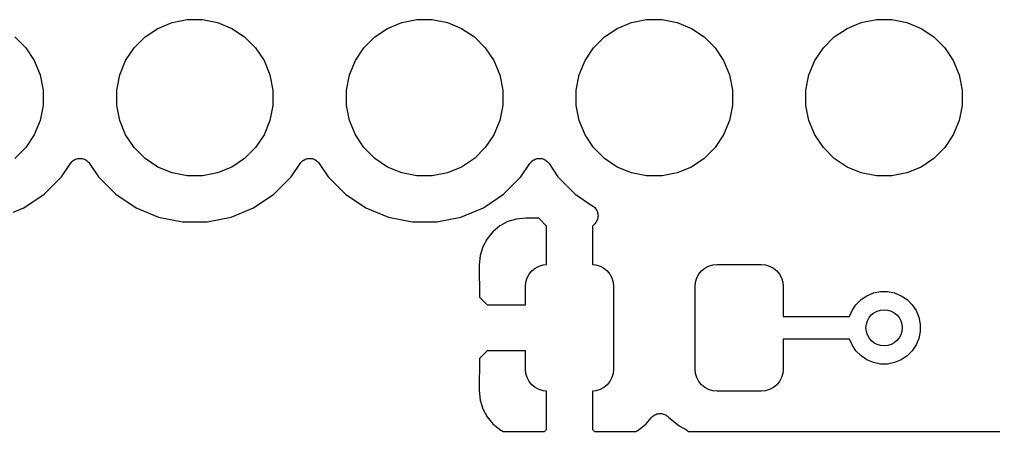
# Model space of a CAD drawing. Extents: x 4.65 to 8.46, y -5.31 to -3.29.
# Drawn here: x 7.5237 to 7.9476, y -3.4951 to -3.316 of the extents above; entities that cross this region are included whole.
import ezdxf

# ---------------------------------------------------------------- set-up
doc = ezdxf.new("R2010")
doc.units = 0
doc.header["$MEASUREMENT"] = 0
doc.layers.add('BLACK', color=7, linetype='CONTINUOUS')

msp = doc.modelspace()

# ---------------------------------------------------------------- linework, layer by layer
at = {"layer": 'BLACK', "linetype": 'CONTINUOUS'}
for p, q in [((7.58389, -3.31987), (7.59008, -3.31731)), ((7.59008, -3.31731), (7.59665, -3.316)), ((7.59665, -3.316), (7.60335, -3.316)), ((7.60335, -3.316), (7.60992, -3.31731)), ((7.60992, -3.31731), (7.61611, -3.31987)), ((7.68389, -3.31987), (7.69008, -3.31731)), ((7.69008, -3.31731), (7.69665, -3.316)), ((7.69665, -3.316), (7.70335, -3.316)), ((7.70335, -3.316), (7.70992, -3.31731)), ((7.70992, -3.31731), (7.71611, -3.31987)), ((7.78389, -3.31987), (7.79008, -3.31731)), ((7.79008, -3.31731), (7.79665, -3.316)), ((7.79665, -3.316), (7.80335, -3.316)), ((7.80335, -3.316), (7.80992, -3.31731)), ((7.80992, -3.31731), (7.81611, -3.31987)), ((7.88389, -3.31987), (7.89008, -3.31731)), ((7.89008, -3.31731), (7.89665, -3.316)), ((7.89665, -3.316), (7.90335, -3.316)), ((7.90335, -3.316), (7.90992, -3.31731)), ((7.90992, -3.31731), (7.91611, -3.31987)), ((7.52167, -3.32359), (7.52641, -3.32833)), ((7.57359, -3.32833), (7.57833, -3.32359)), ((7.57833, -3.32359), (7.58389, -3.31987)), ((7.61611, -3.31987), (7.62167, -3.32359)), ((7.62167, -3.32359), (7.62641, -3.32833)), ((7.67359, -3.32833), (7.67833, -3.32359)), ((7.67833, -3.32359), (7.68389, -3.31987)), ((7.71611, -3.31987), (7.72167, -3.32359)), ((7.72167, -3.32359), (7.72641, -3.32833)), ((7.77359, -3.32833), (7.77833, -3.32359)), ((7.77833, -3.32359), (7.78389, -3.31987)), ((7.81611, -3.31987), (7.82167, -3.32359)), ((7.82167, -3.32359), (7.82641, -3.32833)), ((7.87359, -3.32833), (7.87833, -3.32359)), ((7.87833, -3.32359), (7.88389, -3.31987)), ((7.91611, -3.31987), (7.92167, -3.32359)), ((7.92167, -3.32359), (7.92641, -3.32833)), ((7.52641, -3.32833), (7.53013, -3.33389)), ((7.56987, -3.33389), (7.57359, -3.32833)), ((7.62641, -3.32833), (7.63013, -3.33389)), ((7.66987, -3.33389), (7.67359, -3.32833)), ((7.72641, -3.32833), (7.73013, -3.33389)), ((7.76987, -3.33389), (7.77359, -3.32833)), ((7.82641, -3.32833), (7.83013, -3.33389)), ((7.86987, -3.33389), (7.87359, -3.32833)), ((7.92641, -3.32833), (7.93013, -3.33389)), ((7.53013, -3.33389), (7.53269, -3.34008)), ((7.56731, -3.34008), (7.56987, -3.33389)), ((7.63013, -3.33389), (7.63269, -3.34008)), ((7.66731, -3.34008), (7.66987, -3.33389)), ((7.73013, -3.33389), (7.73269, -3.34008)), ((7.76731, -3.34008), (7.76987, -3.33389)), ((7.83013, -3.33389), (7.83269, -3.34008)), ((7.86731, -3.34008), (7.86987, -3.33389)), ((7.93013, -3.33389), (7.93269, -3.34008)), ((7.53269, -3.34008), (7.534, -3.34665)), ((7.566, -3.34665), (7.56731, -3.34008)), ((7.63269, -3.34008), (7.634, -3.34665)), ((7.666, -3.34665), (7.66731, -3.34008)), ((7.73269, -3.34008), (7.734, -3.34665)), ((7.766, -3.34665), (7.76731, -3.34008)), ((7.83269, -3.34008), (7.834, -3.34665)), ((7.866, -3.34665), (7.86731, -3.34008)), ((7.93269, -3.34008), (7.934, -3.34665)), ((7.534, -3.34665), (7.534, -3.35335)), ((7.566, -3.35335), (7.566, -3.34665)), ((7.634, -3.34665), (7.634, -3.35335)), ((7.666, -3.35335), (7.666, -3.34665)), ((7.734, -3.34665), (7.734, -3.35335)), ((7.766, -3.35335), (7.766, -3.34665)), ((7.834, -3.34665), (7.834, -3.35335)), ((7.866, -3.35335), (7.866, -3.34665)), ((7.934, -3.34665), (7.934, -3.35335)), ((7.534, -3.35335), (7.53269, -3.35992)), ((7.56731, -3.35992), (7.566, -3.35335)), ((7.634, -3.35335), (7.63269, -3.35992)), ((7.66731, -3.35992), (7.666, -3.35335)), ((7.734, -3.35335), (7.73269, -3.35992)), ((7.76731, -3.35992), (7.766, -3.35335)), ((7.834, -3.35335), (7.83269, -3.35992)), ((7.86731, -3.35992), (7.866, -3.35335)), ((7.934, -3.35335), (7.93269, -3.35992)), ((7.53269, -3.35992), (7.53013, -3.36611)), ((7.56987, -3.36611), (7.56731, -3.35992)), ((7.63269, -3.35992), (7.63013, -3.36611)), ((7.66987, -3.36611), (7.66731, -3.35992)), ((7.73269, -3.35992), (7.73013, -3.36611)), ((7.76987, -3.36611), (7.76731, -3.35992)), ((7.83269, -3.35992), (7.83013, -3.36611)), ((7.86987, -3.36611), (7.86731, -3.35992)), ((7.93269, -3.35992), (7.93013, -3.36611)), ((7.53013, -3.36611), (7.52641, -3.37167)), ((7.57359, -3.37167), (7.56987, -3.36611)), ((7.63013, -3.36611), (7.62641, -3.37167)), ((7.67359, -3.37167), (7.66987, -3.36611)), ((7.73013, -3.36611), (7.72641, -3.37167)), ((7.77359, -3.37167), (7.76987, -3.36611)), ((7.83013, -3.36611), (7.82641, -3.37167)), ((7.87359, -3.37167), (7.86987, -3.36611)), ((7.93013, -3.36611), (7.92641, -3.37167)), ((7.52641, -3.37167), (7.52167, -3.37641)), ((7.57833, -3.37641), (7.57359, -3.37167)), ((7.62641, -3.37167), (7.62167, -3.37641)), ((7.67833, -3.37641), (7.67359, -3.37167)), ((7.72641, -3.37167), (7.72167, -3.37641)), ((7.77833, -3.37641), (7.77359, -3.37167)), ((7.82641, -3.37167), (7.82167, -3.37641)), ((7.87833, -3.37641), (7.87359, -3.37167)), ((7.92641, -3.37167), (7.92167, -3.37641)), ((7.54194, -3.38442), (7.54584, -3.37859)), ((7.54584, -3.37859), (7.54587, -3.37855)), ((7.54587, -3.37855), (7.54588, -3.37853)), ((7.54587, -3.37855), (7.54587, -3.37855)), ((7.54587, -3.37855), (7.54587, -3.37855)), ((7.54588, -3.37853), (7.54619, -3.37816)), ((7.54619, -3.37816), (7.54649, -3.3778)), ((7.54649, -3.3778), (7.5465, -3.3778)), ((7.5465, -3.3778), (7.54651, -3.37779)), ((7.54651, -3.37779), (7.54689, -3.37749)), ((7.54689, -3.37749), (7.54725, -3.37719)), ((7.54725, -3.37719), (7.54726, -3.37718)), ((7.54726, -3.37718), (7.54727, -3.37718)), ((7.54727, -3.37718), (7.54769, -3.37696)), ((7.54769, -3.37696), (7.54811, -3.37674)), ((7.54811, -3.37674), (7.54813, -3.37673)), ((7.54813, -3.37673), (7.54814, -3.37673)), ((7.54814, -3.37673), (7.54859, -3.3766)), ((7.54859, -3.3766), (7.54905, -3.37646)), ((7.54905, -3.37646), (7.54906, -3.37646)), ((7.54906, -3.37646), (7.54908, -3.37645)), ((7.54908, -3.37645), (7.54955, -3.37641)), ((7.54955, -3.37641), (7.55002, -3.37637)), ((7.55002, -3.37637), (7.55003, -3.37637)), ((7.55003, -3.37637), (7.55005, -3.37637)), ((7.55005, -3.37637), (7.55052, -3.37642)), ((7.55052, -3.37642), (7.55099, -3.37647)), ((7.55099, -3.37647), (7.55101, -3.37647)), ((7.55101, -3.37647), (7.55102, -3.37647)), ((7.55102, -3.37647), (7.55147, -3.37661)), ((7.55147, -3.37661), (7.55193, -3.37675)), ((7.55193, -3.37675), (7.55194, -3.37676)), ((7.55194, -3.37676), (7.55195, -3.37676)), ((7.55195, -3.37676), (7.55237, -3.37699)), ((7.55237, -3.37699), (7.55279, -3.37721)), ((7.55279, -3.37721), (7.5528, -3.37722)), ((7.5528, -3.37722), (7.55281, -3.37723)), ((7.55281, -3.37723), (7.55317, -3.37753)), ((7.55317, -3.37753), (7.55354, -3.37783)), ((7.55354, -3.37783), (7.55355, -3.37784)), ((7.55355, -3.37784), (7.55356, -3.37785)), ((7.55356, -3.37785), (7.55386, -3.37822)), ((7.55386, -3.37822), (7.55416, -3.37859)), ((7.55416, -3.37859), (7.55806, -3.38442)), ((7.58389, -3.38013), (7.57833, -3.37641)), ((7.62167, -3.37641), (7.61611, -3.38013)), ((7.64194, -3.38442), (7.64584, -3.37859)), ((7.64584, -3.37859), (7.64587, -3.37855)), ((7.64587, -3.37855), (7.64588, -3.37853)), ((7.64587, -3.37855), (7.64587, -3.37855)), ((7.64587, -3.37855), (7.64587, -3.37855)), ((7.64588, -3.37853), (7.64619, -3.37816)), ((7.64619, -3.37816), (7.64649, -3.3778)), ((7.64649, -3.3778), (7.6465, -3.3778)), ((7.6465, -3.3778), (7.64651, -3.37779)), ((7.64651, -3.37779), (7.64689, -3.37749)), ((7.64689, -3.37749), (7.64725, -3.37719)), ((7.64725, -3.37719), (7.64726, -3.37718)), ((7.64726, -3.37718), (7.64727, -3.37718)), ((7.64727, -3.37718), (7.64769, -3.37696)), ((7.64769, -3.37696), (7.64811, -3.37674)), ((7.64811, -3.37674), (7.64813, -3.37673)), ((7.64813, -3.37673), (7.64814, -3.37673)), ((7.64814, -3.37673), (7.64859, -3.3766)), ((7.64859, -3.3766), (7.64905, -3.37646)), ((7.64905, -3.37646), (7.64906, -3.37646)), ((7.64906, -3.37646), (7.64908, -3.37645)), ((7.64908, -3.37645), (7.64955, -3.37641)), ((7.64955, -3.37641), (7.65002, -3.37637)), ((7.65002, -3.37637), (7.65003, -3.37637)), ((7.65003, -3.37637), (7.65005, -3.37637)), ((7.65005, -3.37637), (7.65052, -3.37642)), ((7.65052, -3.37642), (7.65099, -3.37647)), ((7.65099, -3.37647), (7.65101, -3.37647)), ((7.65101, -3.37647), (7.65102, -3.37647)), ((7.65102, -3.37647), (7.65147, -3.37661)), ((7.65147, -3.37661), (7.65193, -3.37675)), ((7.65193, -3.37675), (7.65194, -3.37676)), ((7.65194, -3.37676), (7.65195, -3.37676)), ((7.65195, -3.37676), (7.65237, -3.37699)), ((7.65237, -3.37699), (7.65279, -3.37721)), ((7.65279, -3.37721), (7.6528, -3.37722)), ((7.6528, -3.37722), (7.65281, -3.37723)), ((7.65281, -3.37723), (7.65317, -3.37753)), ((7.65317, -3.37753), (7.65354, -3.37783)), ((7.65354, -3.37783), (7.65355, -3.37784)), ((7.65355, -3.37784), (7.65356, -3.37785)), ((7.65356, -3.37785), (7.65386, -3.37822)), ((7.65386, -3.37822), (7.65416, -3.37859)), ((7.65416, -3.37859), (7.65806, -3.38442)), ((7.68389, -3.38013), (7.67833, -3.37641)), ((7.72167, -3.37641), (7.71611, -3.38013)), ((7.74194, -3.38442), (7.74584, -3.37859)), ((7.74584, -3.37859), (7.74587, -3.37855)), ((7.74587, -3.37855), (7.74588, -3.37853)), ((7.74587, -3.37855), (7.74587, -3.37855)), ((7.74587, -3.37855), (7.74587, -3.37855)), ((7.74588, -3.37853), (7.74619, -3.37816)), ((7.74619, -3.37816), (7.74649, -3.3778)), ((7.74649, -3.3778), (7.7465, -3.3778)), ((7.7465, -3.3778), (7.74651, -3.37779)), ((7.74651, -3.37779), (7.74689, -3.37749)), ((7.74689, -3.37749), (7.74725, -3.37719)), ((7.74725, -3.37719), (7.74726, -3.37718)), ((7.74726, -3.37718), (7.74727, -3.37718)), ((7.74727, -3.37718), (7.74769, -3.37696)), ((7.74769, -3.37696), (7.74811, -3.37674)), ((7.74811, -3.37674), (7.74813, -3.37673)), ((7.74813, -3.37673), (7.74814, -3.37673)), ((7.74814, -3.37673), (7.74859, -3.3766)), ((7.74859, -3.3766), (7.74905, -3.37646)), ((7.74905, -3.37646), (7.74906, -3.37646)), ((7.74906, -3.37646), (7.74908, -3.37645)), ((7.74908, -3.37645), (7.74955, -3.37641)), ((7.74955, -3.37641), (7.75002, -3.37637)), ((7.75002, -3.37637), (7.75003, -3.37637)), ((7.75003, -3.37637), (7.75005, -3.37637)), ((7.75005, -3.37637), (7.75052, -3.37642)), ((7.75052, -3.37642), (7.75099, -3.37647)), ((7.75099, -3.37647), (7.75101, -3.37647)), ((7.75101, -3.37647), (7.75102, -3.37647)), ((7.75102, -3.37647), (7.75147, -3.37661)), ((7.75147, -3.37661), (7.75193, -3.37675)), ((7.75193, -3.37675), (7.75194, -3.37676)), ((7.75194, -3.37676), (7.75195, -3.37676)), ((7.75195, -3.37676), (7.75237, -3.37699)), ((7.75237, -3.37699), (7.75279, -3.37721)), ((7.75279, -3.37721), (7.7528, -3.37722)), ((7.7528, -3.37722), (7.75281, -3.37723)), ((7.75281, -3.37723), (7.75317, -3.37753)), ((7.75317, -3.37753), (7.75354, -3.37783)), ((7.75354, -3.37783), (7.75355, -3.37784)), ((7.75355, -3.37784), (7.75356, -3.37785)), ((7.75356, -3.37785), (7.75386, -3.37822)), ((7.75386, -3.37822), (7.75416, -3.37859)), ((7.75416, -3.37859), (7.75806, -3.38442)), ((7.78389, -3.38013), (7.77833, -3.37641)), ((7.82167, -3.37641), (7.81611, -3.38013)), ((7.88389, -3.38013), (7.87833, -3.37641)), ((7.92167, -3.37641), (7.91611, -3.38013)), ((7.59008, -3.38269), (7.58389, -3.38013)), ((7.59665, -3.384), (7.59008, -3.38269)), ((7.60992, -3.38269), (7.60335, -3.384)), ((7.61611, -3.38013), (7.60992, -3.38269)), ((7.69008, -3.38269), (7.68389, -3.38013)), ((7.69665, -3.384), (7.69008, -3.38269)), ((7.70992, -3.38269), (7.70335, -3.384)), ((7.71611, -3.38013), (7.70992, -3.38269)), ((7.79008, -3.38269), (7.78389, -3.38013)), ((7.79665, -3.384), (7.79008, -3.38269)), ((7.80992, -3.38269), (7.80335, -3.384)), ((7.81611, -3.38013), (7.80992, -3.38269)), ((7.89008, -3.38269), (7.88389, -3.38013)), ((7.89665, -3.384), (7.89008, -3.38269)), ((7.90992, -3.38269), (7.90335, -3.384)), ((7.91611, -3.38013), (7.90992, -3.38269)), ((7.53442, -3.39194), (7.54194, -3.38442)), ((7.55806, -3.38442), (7.56558, -3.39194)), ((7.60335, -3.384), (7.59665, -3.384)), ((7.63442, -3.39194), (7.64194, -3.38442)), ((7.65806, -3.38442), (7.66558, -3.39194)), ((7.70335, -3.384), (7.69665, -3.384)), ((7.73442, -3.39194), (7.74194, -3.38442)), ((7.75806, -3.38442), (7.76558, -3.39194)), ((7.80335, -3.384), (7.79665, -3.384)), ((7.90335, -3.384), (7.89665, -3.384)), ((7.52558, -3.39785), (7.53442, -3.39194)), ((7.56558, -3.39194), (7.57442, -3.39785)), ((7.62558, -3.39785), (7.63442, -3.39194)), ((7.66558, -3.39194), (7.67442, -3.39785)), ((7.72558, -3.39785), (7.73442, -3.39194)), ((7.76558, -3.39194), (7.7733, -3.3971)), ((7.51575, -3.40192), (7.52558, -3.39785)), ((7.57442, -3.39785), (7.58425, -3.40192)), ((7.61575, -3.40192), (7.62558, -3.39785)), ((7.67442, -3.39785), (7.68425, -3.40192)), ((7.71575, -3.40192), (7.72558, -3.39785)), ((7.7733, -3.3971), (7.77333, -3.39713)), ((7.77333, -3.39713), (7.77333, -3.39713)), ((7.77333, -3.39713), (7.77333, -3.39713)), ((7.77333, -3.39713), (7.77336, -3.39714)), ((7.77336, -3.39714), (7.77372, -3.39745)), ((7.77372, -3.39745), (7.77408, -3.39775)), ((7.77408, -3.39775), (7.77409, -3.39776)), ((7.77409, -3.39776), (7.7741, -3.39777)), ((7.7741, -3.39777), (7.7744, -3.39814)), ((7.7744, -3.39814), (7.77469, -3.39851)), ((7.77469, -3.39851), (7.7747, -3.39852)), ((7.7747, -3.39852), (7.77471, -3.39853)), ((7.77471, -3.39853), (7.77493, -3.39895)), ((7.77493, -3.39895), (7.77515, -3.39937)), ((7.77515, -3.39937), (7.77515, -3.39939)), ((7.77515, -3.39939), (7.77516, -3.3994)), ((7.77516, -3.3994), (7.77529, -3.39985)), ((7.77529, -3.39985), (7.77543, -3.40031)), ((7.58425, -3.40192), (7.59468, -3.404)), ((7.59468, -3.404), (7.60532, -3.404)), ((7.60532, -3.404), (7.61575, -3.40192)), ((7.68425, -3.40192), (7.69468, -3.404)), ((7.69468, -3.404), (7.70532, -3.404)), ((7.70532, -3.404), (7.71575, -3.40192)), ((7.73621, -3.40387), (7.73273, -3.40573)), ((7.73998, -3.40273), (7.73621, -3.40387)), ((7.74411, -3.40232), (7.73998, -3.40273)), ((7.74974, -3.40241), (7.74411, -3.40232)), ((7.75309, -3.40576), (7.74974, -3.40241)), ((7.77466, -3.40407), (7.77436, -3.40443)), ((7.77467, -3.40405), (7.77466, -3.40407)), ((7.77468, -3.40404), (7.77467, -3.40405)), ((7.7749, -3.40362), (7.77468, -3.40404)), ((7.77512, -3.40321), (7.7749, -3.40362)), ((7.77513, -3.4032), (7.77512, -3.40321)), ((7.77514, -3.40318), (7.77513, -3.4032)), ((7.77528, -3.40272), (7.77514, -3.40318)), ((7.77542, -3.40228), (7.77528, -3.40272)), ((7.77547, -3.40177), (7.77542, -3.40225)), ((7.77542, -3.40225), (7.77542, -3.40226)), ((7.77542, -3.40226), (7.77542, -3.40228)), ((7.77543, -3.40031), (7.77543, -3.40032)), ((7.77543, -3.40032), (7.77543, -3.40034)), ((7.77543, -3.40034), (7.77548, -3.40081)), ((7.77552, -3.40131), (7.77547, -3.40177)), ((7.77548, -3.40081), (7.77552, -3.40128)), ((7.77552, -3.40128), (7.77552, -3.40129)), ((7.77552, -3.40129), (7.77552, -3.40131)), ((7.72969, -3.40823), (7.72719, -3.41128)), ((7.73273, -3.40573), (7.72969, -3.40823)), ((7.75309, -3.42248), (7.75309, -3.40576)), ((7.77406, -3.4048), (7.77309, -3.40576)), ((7.77309, -3.40576), (7.77309, -3.42248)), ((7.77436, -3.40443), (7.77406, -3.4048)), ((7.72719, -3.41128), (7.72533, -3.41475)), ((7.72533, -3.41475), (7.72419, -3.41852)), ((7.72419, -3.41852), (7.72378, -3.42267)), ((7.72378, -3.42267), (7.72388, -3.43666)), ((7.74551, -3.42671), (7.74671, -3.42525)), ((7.74671, -3.42525), (7.74816, -3.42406)), ((7.74816, -3.42406), (7.74982, -3.42317)), ((7.74982, -3.42317), (7.75162, -3.42263)), ((7.75162, -3.42263), (7.75309, -3.42248)), ((7.77309, -3.42248), (7.77456, -3.42263)), ((7.77456, -3.42263), (7.77636, -3.42317)), ((7.77636, -3.42317), (7.77802, -3.42406)), ((7.77802, -3.42406), (7.77947, -3.42525)), ((7.77947, -3.42525), (7.78067, -3.42671)), ((7.81933, -3.42671), (7.82053, -3.42525)), ((7.82053, -3.42525), (7.82198, -3.42406)), ((7.82198, -3.42406), (7.82364, -3.42317)), ((7.82364, -3.42317), (7.82544, -3.42263)), ((7.82544, -3.42263), (7.82731, -3.42244)), ((7.82731, -3.42244), (7.84651, -3.42244)), ((7.84651, -3.42244), (7.84838, -3.42263)), ((7.84838, -3.42263), (7.85018, -3.42317)), ((7.85018, -3.42317), (7.85184, -3.42406)), ((7.85184, -3.42406), (7.85329, -3.42525)), ((7.85329, -3.42525), (7.85449, -3.42671)), ((7.74408, -3.43017), (7.74463, -3.42836)), ((7.74463, -3.42836), (7.74551, -3.42671)), ((7.78067, -3.42671), (7.78155, -3.42836)), ((7.78155, -3.42836), (7.7821, -3.43017)), ((7.8179, -3.43017), (7.81845, -3.42836)), ((7.81845, -3.42836), (7.81933, -3.42671)), ((7.85449, -3.42671), (7.85537, -3.42836)), ((7.85537, -3.42836), (7.85592, -3.43017)), ((7.7439, -3.43204), (7.74408, -3.43017)), ((7.7439, -3.44), (7.7439, -3.43204)), ((7.7821, -3.43017), (7.78228, -3.43204)), ((7.78228, -3.43204), (7.78228, -3.46796)), ((7.81772, -3.43204), (7.8179, -3.43017)), ((7.81772, -3.46796), (7.81772, -3.43204)), ((7.85592, -3.43017), (7.8561, -3.43204)), ((7.8561, -3.43204), (7.8561, -3.44508)), ((7.72388, -3.43666), (7.72722, -3.44)), ((7.88777, -3.43996), (7.88996, -3.43777)), ((7.88996, -3.43777), (7.89254, -3.43604)), ((7.89254, -3.43604), (7.89541, -3.43486)), ((7.89541, -3.43486), (7.89845, -3.43425)), ((7.89845, -3.43425), (7.90155, -3.43425)), ((7.90155, -3.43425), (7.90459, -3.43486)), ((7.90459, -3.43486), (7.90746, -3.43604)), ((7.90746, -3.43604), (7.91004, -3.43777)), ((7.91004, -3.43777), (7.91223, -3.43996)), ((7.72722, -3.44), (7.7439, -3.44)), ((7.88604, -3.44254), (7.88777, -3.43996)), ((7.91223, -3.43996), (7.91396, -3.44254)), ((7.8561, -3.44508), (7.88499, -3.44508)), ((7.88499, -3.44508), (7.88604, -3.44254)), ((7.91396, -3.44254), (7.91514, -3.44541)), ((7.91514, -3.44541), (7.91575, -3.44845)), ((7.91575, -3.44845), (7.91575, -3.45155)), ((7.88499, -3.45492), (7.8561, -3.45492)), ((7.8561, -3.45492), (7.8561, -3.46796)), ((7.88604, -3.45746), (7.88499, -3.45492)), ((7.91514, -3.45459), (7.91396, -3.45746)), ((7.91575, -3.45155), (7.91514, -3.45459)), ((7.88777, -3.46004), (7.88604, -3.45746)), ((7.91396, -3.45746), (7.91223, -3.46004)), ((7.72388, -3.46334), (7.72378, -3.47733)), ((7.72722, -3.46), (7.72388, -3.46334)), ((7.7439, -3.46), (7.72722, -3.46)), ((7.7439, -3.46796), (7.7439, -3.46)), ((7.88996, -3.46223), (7.88777, -3.46004)), ((7.89254, -3.46396), (7.88996, -3.46223)), ((7.91004, -3.46223), (7.90746, -3.46396)), ((7.91223, -3.46004), (7.91004, -3.46223)), ((7.89541, -3.46514), (7.89254, -3.46396)), ((7.89845, -3.46575), (7.89541, -3.46514)), ((7.90155, -3.46575), (7.89845, -3.46575)), ((7.90459, -3.46514), (7.90155, -3.46575)), ((7.90746, -3.46396), (7.90459, -3.46514)), ((7.74408, -3.46983), (7.7439, -3.46796)), ((7.74463, -3.47164), (7.74408, -3.46983)), ((7.74551, -3.47329), (7.74463, -3.47164)), ((7.78155, -3.47164), (7.78067, -3.47329)), ((7.7821, -3.46983), (7.78155, -3.47164)), ((7.78228, -3.46796), (7.7821, -3.46983)), ((7.8179, -3.46983), (7.81772, -3.46796)), ((7.81845, -3.47164), (7.8179, -3.46983)), ((7.81933, -3.47329), (7.81845, -3.47164)), ((7.85537, -3.47164), (7.85449, -3.47329)), ((7.85592, -3.46983), (7.85537, -3.47164)), ((7.8561, -3.46796), (7.85592, -3.46983)), ((7.74671, -3.47475), (7.74551, -3.47329)), ((7.74816, -3.47594), (7.74671, -3.47475)), ((7.74982, -3.47683), (7.74816, -3.47594)), ((7.77802, -3.47594), (7.77636, -3.47683)), ((7.77947, -3.47475), (7.77802, -3.47594)), ((7.78067, -3.47329), (7.77947, -3.47475)), ((7.82053, -3.47475), (7.81933, -3.47329)), ((7.82198, -3.47594), (7.82053, -3.47475)), ((7.82364, -3.47683), (7.82198, -3.47594)), ((7.85184, -3.47594), (7.85018, -3.47683)), ((7.85329, -3.47475), (7.85184, -3.47594)), ((7.85449, -3.47329), (7.85329, -3.47475)), ((7.72378, -3.47733), (7.72419, -3.48148)), ((7.75162, -3.47737), (7.74982, -3.47683)), ((7.75309, -3.47752), (7.75162, -3.47737)), ((7.75309, -3.49424), (7.75309, -3.47752)), ((7.77456, -3.47737), (7.77309, -3.47752)), ((7.77309, -3.47752), (7.77309, -3.49424)), ((7.77636, -3.47683), (7.77456, -3.47737)), ((7.82544, -3.47737), (7.82364, -3.47683)), ((7.82731, -3.47756), (7.82544, -3.47737)), ((7.84651, -3.47756), (7.82731, -3.47756)), ((7.84838, -3.47737), (7.84651, -3.47756)), ((7.85018, -3.47683), (7.84838, -3.47737)), ((7.72419, -3.48148), (7.72533, -3.48525)), ((7.72533, -3.48525), (7.72719, -3.48872)), ((7.72719, -3.48872), (7.72969, -3.49177)), ((7.79649, -3.49177), (7.79869, -3.48909)), ((7.79869, -3.48909), (7.79872, -3.48906)), ((7.79872, -3.48906), (7.79874, -3.48904)), ((7.79872, -3.48906), (7.79872, -3.48906)), ((7.79872, -3.48906), (7.79872, -3.48906)), ((7.79874, -3.48904), (7.79908, -3.4887)), ((7.79908, -3.4887), (7.79941, -3.48837)), ((7.79941, -3.48837), (7.79943, -3.48837)), ((7.79943, -3.48837), (7.79944, -3.48835)), ((7.79944, -3.48835), (7.79984, -3.48809)), ((7.79984, -3.48809), (7.80023, -3.48784)), ((7.80023, -3.48784), (7.80024, -3.48783)), ((7.80024, -3.48783), (7.80026, -3.48782)), ((7.80026, -3.48782), (7.80069, -3.48765)), ((7.80069, -3.48765), (7.80113, -3.48747)), ((7.80113, -3.48747), (7.80115, -3.48747)), ((7.80115, -3.48747), (7.80116, -3.48746)), ((7.80116, -3.48746), (7.80162, -3.48737)), ((7.80162, -3.48737), (7.80209, -3.48728)), ((7.80209, -3.48728), (7.80211, -3.48728)), ((7.80211, -3.48728), (7.80212, -3.48728)), ((7.80212, -3.48728), (7.8026, -3.48729)), ((7.8026, -3.48729), (7.80307, -3.48729)), ((7.80307, -3.48729), (7.80308, -3.48729)), ((7.80308, -3.48729), (7.8031, -3.48729)), ((7.8031, -3.48729), (7.80356, -3.48739)), ((7.80356, -3.48739), (7.80402, -3.48748)), ((7.80402, -3.48748), (7.80404, -3.48749)), ((7.80404, -3.48749), (7.80405, -3.48749)), ((7.80405, -3.48749), (7.80448, -3.48767)), ((7.80448, -3.48767), (7.80492, -3.48786)), ((7.80492, -3.48786), (7.80494, -3.48786)), ((7.80494, -3.48786), (7.80495, -3.48787)), ((7.80495, -3.48787), (7.80534, -3.48814)), ((7.80534, -3.48814), (7.80573, -3.4884)), ((7.80573, -3.4884), (7.80574, -3.48841)), ((7.80574, -3.48841), (7.80576, -3.48842)), ((7.80576, -3.48842), (7.80609, -3.48876)), ((7.80609, -3.48876), (7.80619, -3.48885)), ((7.80619, -3.48885), (7.81082, -3.49265)), ((7.72969, -3.49177), (7.73273, -3.49427)), ((7.79345, -3.49427), (7.79649, -3.49177)), ((7.81082, -3.49265), (7.81348, -3.49408)), ((7.73273, -3.49427), (7.73425, -3.49508)), ((7.73425, -3.49508), (7.75225, -3.49508)), ((7.75225, -3.49508), (7.75309, -3.49424)), ((7.77309, -3.49424), (7.77393, -3.49508)), ((7.77393, -3.49508), (7.79193, -3.49508)), ((7.79193, -3.49508), (7.79345, -3.49427)), ((7.81348, -3.49408), (7.81353, -3.4941)), ((7.81353, -3.4941), (7.81353, -3.4941)), ((7.81353, -3.4941), (7.81353, -3.4941)), ((7.81353, -3.4941), (7.81355, -3.49411)), ((7.81355, -3.49411), (7.81394, -3.49438)), ((7.81394, -3.49438), (7.81433, -3.49465)), ((7.81433, -3.49465), (7.81434, -3.49466)), ((7.81434, -3.49466), (7.81435, -3.49466)), ((7.81435, -3.49466), (7.81468, -3.49501)), ((7.81468, -3.49501), (7.81475, -3.49508)), ((7.81475, -3.49508), (7.99773, -3.49508))]:
    msp.add_line(p, q, dxfattribs=at)
at = {"layer": 'BLACK'}
msp.add_circle((7.9, -3.45), 0.00787, dxfattribs=at)

doc.saveas('drawing.dxf')
